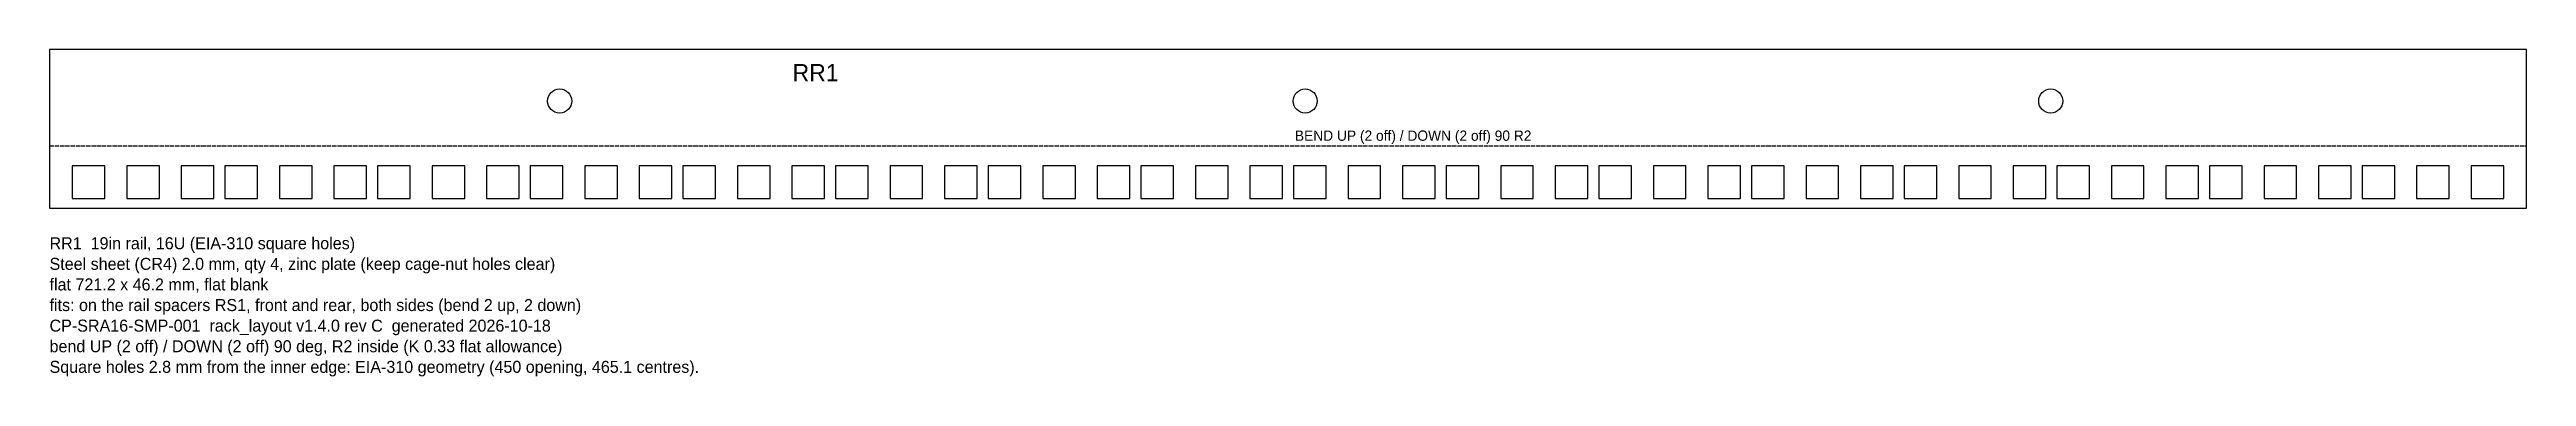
# Model space of a CAD drawing. Header units: millimetres. Extents: x 0 to 721, y -49 to 46.
import ezdxf

# ---------------------------------------------------------------- set-up
doc = ezdxf.new("R2010")
doc.units = ezdxf.units.MM
doc.linetypes.add('DASHED', pattern=[1.524, 1.27, -0.254])
for name, color, linetype in [('BEND', 1, 'DASHED'), ('CUT', 7, 'CONTINUOUS'), ('ETCH', 3, 'CONTINUOUS'), ('NOTES', 8, 'CONTINUOUS')]:
    doc.layers.add(name, color=color, linetype=linetype)

msp = doc.modelspace()

# ---------------------------------------------------------------- linework, layer by layer
at = {"layer": 'BEND'}
msp.add_line((0, 18.09), (721.2, 18.09), dxfattribs=at)
at = {"layer": 'CUT'}
for points in [[(0, 0), (721.2, 0), (721.2, 46.18), (0, 46.18)], [(6.6, 2.8), (16.1, 2.8), (16.1, 12.3), (6.6, 12.3)], [(22.48, 2.8), (31.98, 2.8), (31.98, 12.3), (22.48, 12.3)], [(38.35, 2.8), (47.85, 2.8), (47.85, 12.3), (38.35, 12.3)], [(51.05, 2.8), (60.55, 2.8), (60.55, 12.3), (51.05, 12.3)], [(66.93, 2.8), (76.43, 2.8), (76.43, 12.3), (66.93, 12.3)], [(82.8, 2.8), (92.3, 2.8), (92.3, 12.3), (82.8, 12.3)], [(95.5, 2.8), (105, 2.8), (105, 12.3), (95.5, 12.3)], [(111.38, 2.8), (120.88, 2.8), (120.88, 12.3), (111.38, 12.3)], [(127.25, 2.8), (136.75, 2.8), (136.75, 12.3), (127.25, 12.3)], [(139.95, 2.8), (149.45, 2.8), (149.45, 12.3), (139.95, 12.3)], [(155.83, 2.8), (165.33, 2.8), (165.33, 12.3), (155.83, 12.3)], [(171.7, 2.8), (181.2, 2.8), (181.2, 12.3), (171.7, 12.3)], [(184.4, 2.8), (193.9, 2.8), (193.9, 12.3), (184.4, 12.3)], [(200.28, 2.8), (209.78, 2.8), (209.78, 12.3), (200.28, 12.3)], [(216.15, 2.8), (225.65, 2.8), (225.65, 12.3), (216.15, 12.3)], [(228.85, 2.8), (238.35, 2.8), (238.35, 12.3), (228.85, 12.3)], [(244.72, 2.8), (254.22, 2.8), (254.22, 12.3), (244.72, 12.3)], [(260.6, 2.8), (270.1, 2.8), (270.1, 12.3), (260.6, 12.3)], [(273.3, 2.8), (282.8, 2.8), (282.8, 12.3), (273.3, 12.3)], [(289.18, 2.8), (298.68, 2.8), (298.68, 12.3), (289.18, 12.3)], [(305.05, 2.8), (314.55, 2.8), (314.55, 12.3), (305.05, 12.3)], [(317.75, 2.8), (327.25, 2.8), (327.25, 12.3), (317.75, 12.3)], [(333.63, 2.8), (343.13, 2.8), (343.13, 12.3), (333.63, 12.3)], [(349.5, 2.8), (359, 2.8), (359, 12.3), (349.5, 12.3)], [(362.2, 2.8), (371.7, 2.8), (371.7, 12.3), (362.2, 12.3)], [(378.08, 2.8), (387.58, 2.8), (387.58, 12.3), (378.08, 12.3)], [(393.95, 2.8), (403.45, 2.8), (403.45, 12.3), (393.95, 12.3)], [(406.65, 2.8), (416.15, 2.8), (416.15, 12.3), (406.65, 12.3)], [(422.53, 2.8), (432.03, 2.8), (432.03, 12.3), (422.53, 12.3)], [(438.4, 2.8), (447.9, 2.8), (447.9, 12.3), (438.4, 12.3)], [(451.1, 2.8), (460.6, 2.8), (460.6, 12.3), (451.1, 12.3)], [(466.98, 2.8), (476.48, 2.8), (476.48, 12.3), (466.98, 12.3)], [(482.85, 2.8), (492.35, 2.8), (492.35, 12.3), (482.85, 12.3)], [(495.55, 2.8), (505.05, 2.8), (505.05, 12.3), (495.55, 12.3)], [(511.43, 2.8), (520.93, 2.8), (520.93, 12.3), (511.43, 12.3)], [(527.3, 2.8), (536.8, 2.8), (536.8, 12.3), (527.3, 12.3)], [(540, 2.8), (549.5, 2.8), (549.5, 12.3), (540, 12.3)], [(555.88, 2.8), (565.38, 2.8), (565.38, 12.3), (555.88, 12.3)], [(571.75, 2.8), (581.25, 2.8), (581.25, 12.3), (571.75, 12.3)], [(584.45, 2.8), (593.95, 2.8), (593.95, 12.3), (584.45, 12.3)], [(600.33, 2.8), (609.83, 2.8), (609.83, 12.3), (600.33, 12.3)], [(616.2, 2.8), (625.7, 2.8), (625.7, 12.3), (616.2, 12.3)], [(628.9, 2.8), (638.4, 2.8), (638.4, 12.3), (628.9, 12.3)], [(644.78, 2.8), (654.28, 2.8), (654.28, 12.3), (644.78, 12.3)], [(660.65, 2.8), (670.15, 2.8), (670.15, 12.3), (660.65, 12.3)], [(673.35, 2.8), (682.85, 2.8), (682.85, 12.3), (673.35, 12.3)], [(689.23, 2.8), (698.73, 2.8), (698.73, 12.3), (689.23, 12.3)], [(705.1, 2.8), (714.6, 2.8), (714.6, 12.3), (705.1, 12.3)]]:
    msp.add_lwpolyline(points, close=True, dxfattribs=at)
for centre in [(148.53, 31.18), (365.6, 31.18), (582.67, 31.18)]:
    msp.add_circle(centre, 3.5, dxfattribs=at)

# ---------------------------------------------------------------- texts
at = {"layer": 'BEND'}
msp.add_text('BEND UP (2 off) / DOWN (2 off) 90 R2', height=3, dxfattribs=at).set_placement((362.6, 19.59))
at = {"layer": 'ETCH'}
msp.add_text('RR1', height=5, dxfattribs=at).set_placement((216.36, 36.94))
at = {"layer": 'NOTES'}
for s, p in [('Steel sheet (CR4) 2.0 mm, qty 4, zinc plate (keep cage-nut holes clear)', (0, -18)), ('RR1  19in rail, 16U (EIA-310 square holes)', (0, -12)), ('flat 721.2 x 46.2 mm, flat blank', (0, -24)), ('fits: on the rail spacers RS1, front and rear, both sides (bend 2 up, 2 down)', (0, -30)), ('CP-SRA16-SMP-001  rack_layout v1.4.0 rev C  generated 2026-10-18', (0, -36)), ('bend UP (2 off) / DOWN (2 off) 90 deg, R2 inside (K 0.33 flat allowance)', (0, -42)), ('Square holes 2.8 mm from the inner edge: EIA-310 geometry (450 opening, 465.1 centres).', (0, -48))]:
    msp.add_text(s, height=3.5, dxfattribs=at).set_placement(p)

doc.saveas('drawing.dxf')
